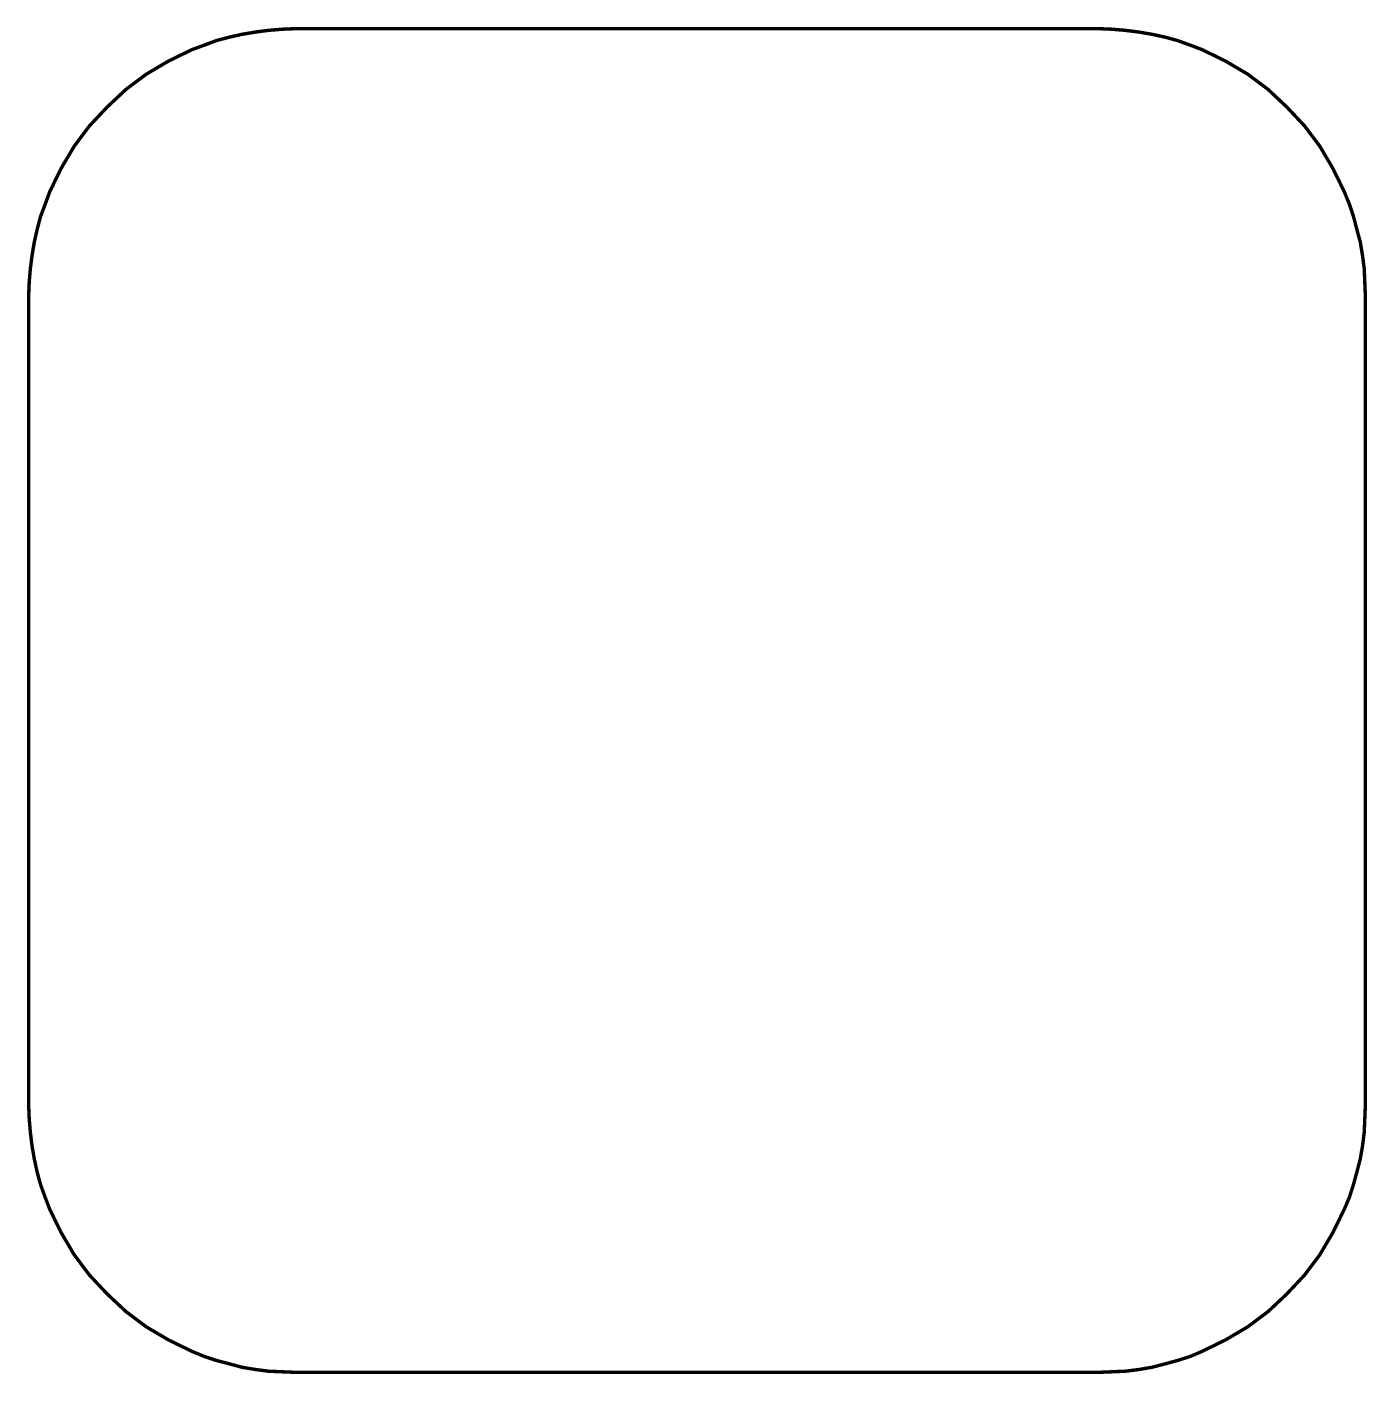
# Model space of a CAD drawing. Extents: x 0.05 to 3.97, y 0.05 to 4.
import ezdxf

# ---------------------------------------------------------------- set-up
doc = ezdxf.new("R2010")
doc.units = 0
doc.header["$LTSCALE"] = 0.166667
doc.layers.add('FOREGROUND', color=7, linetype='CONTINUOUS')

msp = doc.modelspace()

# ---------------------------------------------------------------- linework, layer by layer
at = {"layer": 'FOREGROUND', "linetype": 'CONTINUOUS', "const_width": 0.01}
msp.add_lwpolyline([(0.833333, 3.996667), (3.185, 3.996667), (3.225, 3.995), (3.265, 3.991667), (3.305, 3.986667), (3.343333, 3.98), (3.381667, 3.971667), (3.418333, 3.961667), (3.455, 3.948333), (3.49, 3.935), (3.558333, 3.901667), (3.623333, 3.863333), (3.683333, 3.818333), (3.738333, 3.766667), (3.79, 3.711667), (3.835, 3.651667), (3.873333, 3.586667), (3.906667, 3.518333), (3.921667, 3.481667), (3.933333, 3.446667), (3.943333, 3.408333), (3.953333, 3.371667), (3.96, 3.331667), (3.965, 3.293333), (3.966667, 3.253333), (3.968333, 3.213333), (3.968333, 0.841667), (3.966667, 0.801667), (3.965, 0.761667), (3.96, 0.721667), (3.953333, 0.683333), (3.943333, 0.645), (3.933333, 0.608333), (3.921667, 0.571667), (3.906667, 0.536667), (3.873333, 0.468333), (3.835, 0.403333), (3.79, 0.343333), (3.738333, 0.288333), (3.683333, 0.236667), (3.623333, 0.191667), (3.558333, 0.153333), (3.49, 0.12), (3.455, 0.105), (3.418333, 0.093333), (3.381667, 0.083333), (3.343333, 0.073333), (3.305, 0.066667), (3.265, 0.061667), (3.225, 0.06), (3.185, 0.058333), (0.833333, 0.058333), (0.793333, 0.06), (0.753333, 0.061667), (0.715, 0.066667), (0.675, 0.073333), (0.638333, 0.083333), (0.6, 0.093333), (0.565, 0.105), (0.528333, 0.12), (0.46, 0.153333), (0.395, 0.191667), (0.335, 0.236667), (0.28, 0.288333), (0.228333, 0.343333), (0.183333, 0.403333), (0.145, 0.468333), (0.111667, 0.536667), (0.098333, 0.571667), (0.085, 0.608333), (0.075, 0.645), (0.066667, 0.683333), (0.06, 0.721667), (0.055, 0.761667), (0.051667, 0.801667), (0.05, 0.841667), (0.05, 3.213333), (0.051667, 3.253333), (0.055, 3.293333), (0.06, 3.331667), (0.066667, 3.371667), (0.075, 3.408333), (0.085, 3.446667), (0.098333, 3.481667), (0.111667, 3.518333), (0.145, 3.586667), (0.183333, 3.651667), (0.228333, 3.711667), (0.28, 3.766667), (0.335, 3.818333), (0.395, 3.863333), (0.46, 3.901667), (0.528333, 3.935), (0.565, 3.948333), (0.6, 3.961667), (0.638333, 3.971667), (0.675, 3.98), (0.715, 3.986667), (0.753333, 3.991667), (0.793333, 3.995)], close=True, dxfattribs=at)
at = {"layer": 'FOREGROUND', "color": 7, "linetype": 'CONTINUOUS'}
msp.add_lwpolyline([(0.833333, 3.996667), (3.185, 3.996667), (3.225, 3.995), (3.265, 3.991667), (3.305, 3.986667), (3.343333, 3.98), (3.381667, 3.971667), (3.418333, 3.961667), (3.455, 3.948333), (3.49, 3.935), (3.558333, 3.901667), (3.623333, 3.863333), (3.683333, 3.818333), (3.738333, 3.766667), (3.79, 3.711667), (3.835, 3.651667), (3.873333, 3.586667), (3.906667, 3.518333), (3.921667, 3.481667), (3.933333, 3.446667), (3.943333, 3.408333), (3.953333, 3.371667), (3.96, 3.331667), (3.965, 3.293333), (3.966667, 3.253333), (3.968333, 3.213333), (3.968333, 0.841667), (3.966667, 0.801667), (3.965, 0.761667), (3.96, 0.721667), (3.953333, 0.683333), (3.943333, 0.645), (3.933333, 0.608333), (3.921667, 0.571667), (3.906667, 0.536667), (3.873333, 0.468333), (3.835, 0.403333), (3.79, 0.343333), (3.738333, 0.288333), (3.683333, 0.236667), (3.623333, 0.191667), (3.558333, 0.153333), (3.49, 0.12), (3.455, 0.105), (3.418333, 0.093333), (3.381667, 0.083333), (3.343333, 0.073333), (3.305, 0.066667), (3.265, 0.061667), (3.225, 0.06), (3.185, 0.058333), (0.833333, 0.058333), (0.793333, 0.06), (0.753333, 0.061667), (0.715, 0.066667), (0.675, 0.073333), (0.638333, 0.083333), (0.6, 0.093333), (0.565, 0.105), (0.528333, 0.12), (0.46, 0.153333), (0.395, 0.191667), (0.335, 0.236667), (0.28, 0.288333), (0.228333, 0.343333), (0.183333, 0.403333), (0.145, 0.468333), (0.111667, 0.536667), (0.098333, 0.571667), (0.085, 0.608333), (0.075, 0.645), (0.066667, 0.683333), (0.06, 0.721667), (0.055, 0.761667), (0.051667, 0.801667), (0.05, 0.841667), (0.05, 3.213333), (0.051667, 3.253333), (0.055, 3.293333), (0.06, 3.331667), (0.066667, 3.371667), (0.075, 3.408333), (0.085, 3.446667), (0.098333, 3.481667), (0.111667, 3.518333), (0.145, 3.586667), (0.183333, 3.651667), (0.228333, 3.711667), (0.28, 3.766667), (0.335, 3.818333), (0.395, 3.863333), (0.46, 3.901667), (0.528333, 3.935), (0.565, 3.948333), (0.6, 3.961667), (0.638333, 3.971667), (0.675, 3.98), (0.715, 3.986667), (0.753333, 3.991667), (0.793333, 3.995)], close=True, dxfattribs=at)

doc.saveas('drawing.dxf')
